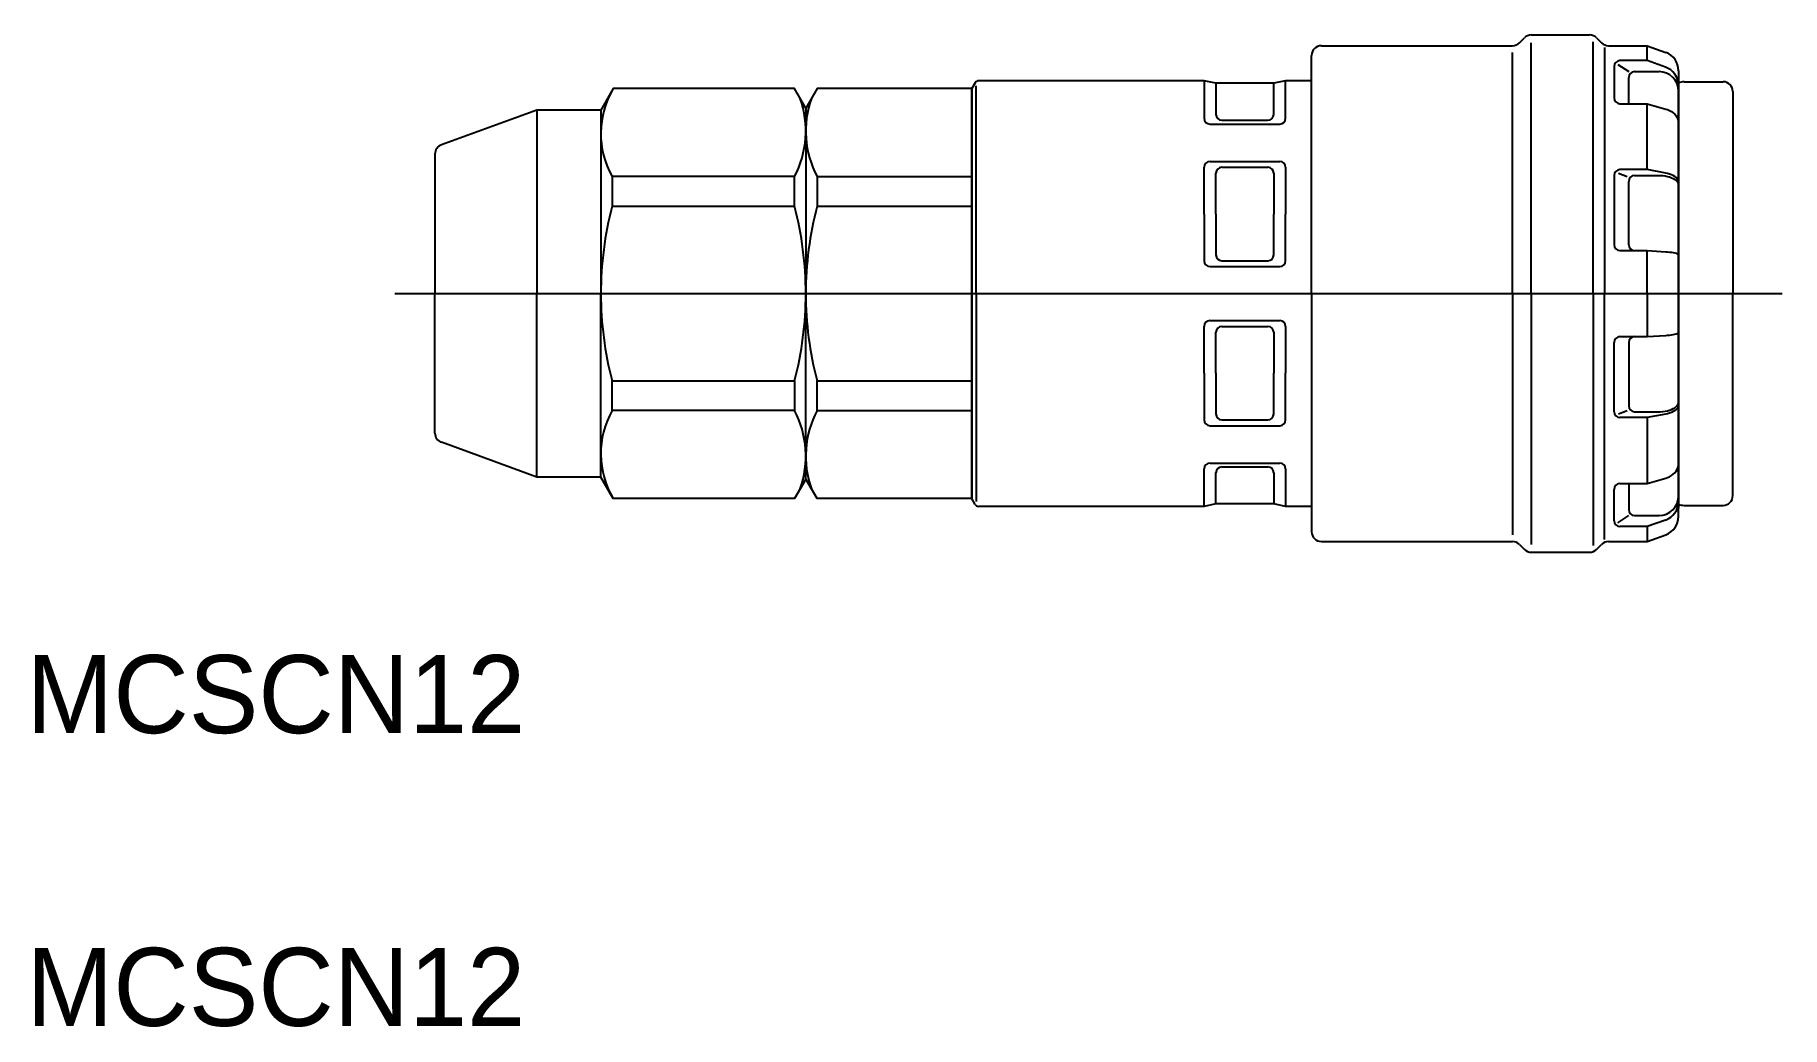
# Model space of a CAD drawing. Extents: x 14.6 to 104.1, y 121.3 to 172.1.
import ezdxf

# ---------------------------------------------------------------- set-up
doc = ezdxf.new("R2010")
doc.units = 0
doc.linetypes.add('CENTER', pattern=[2, 1.25, -0.25, 0.25, -0.25])
doc.layers.get('0').update_dxf_attribs({"linetype": 'CONTINUOUS'})
doc.layers.add('CENTER', color=1, linetype='CENTER')

msp = doc.modelspace()

# ---------------------------------------------------------------- linework, layer by layer
at = {"color": 7, "linetype": 'CONTINUOUS'}
for p, q in [((90.617, 171.737), (90.874, 171.994)), ((91.227, 172.141), (94.213, 172.141)), ((94.567, 171.994), (94.824, 171.737)), ((79.97, 158.891), (79.97, 171.091)), ((80.47, 171.591), (90.263, 171.591)), ((90.263, 158.891), (90.263, 171.248)), ((91.227, 158.891), (91.227, 171.744)), ((94.4, 158.891), (94.4, 171.788)), ((94.97, 171.495), (94.97, 158.891)), ((97.17, 170.825), (97.17, 171.591)), ((95.47, 170.525), (95.47, 168.919)), ((95.657, 170.633), (96.217, 170.261)), ((96.517, 170.261), (97.77, 170.261)), ((98.77, 170.308), (98.77, 158.891)), ((62.783, 158.891), (62.783, 169.541)), ((62.783, 158.891), (62.783, 169.541)), ((74.464, 169.791), (74.464, 167.873)), ((74.464, 169.791), (74.464, 167.873)), ((74.464, 169.791), (74.464, 167.873)), ((74.464, 169.791), (74.464, 167.873)), ((75.07, 169.663), (75.07, 168.073)), ((75.07, 169.663), (75.07, 168.073)), ((75.07, 169.663), (75.07, 168.073)), ((75.07, 169.663), (75.07, 168.073)), ((78.031, 168.073), (78.031, 169.663)), ((78.031, 168.073), (78.031, 169.663)), ((78.031, 168.073), (78.031, 169.663)), ((78.031, 168.073), (78.031, 169.663)), ((78.637, 167.873), (78.637, 169.791)), ((78.637, 167.873), (78.637, 169.791)), ((78.637, 167.873), (78.637, 169.791)), ((78.637, 167.873), (78.637, 169.791)), ((96.217, 168.619), (96.217, 169.961)), ((98.77, 158.891), (98.77, 169.891)), ((98.77, 158.891), (98.77, 169.891)), ((98.77, 158.891), (98.77, 169.891)), ((99.052, 169.741), (101.052, 169.741)), ((101.552, 169.241), (101.552, 158.891)), ((97.17, 165.241), (97.17, 168.619)), ((40.272, 168.291), (40.272, 158.891)), ((40.272, 168.291), (40.272, 158.891)), ((43.552, 168.291), (43.552, 158.891)), ((43.552, 168.291), (43.552, 158.891)), ((74.764, 167.573), (78.337, 167.573)), ((74.764, 167.573), (78.337, 167.573)), ((74.764, 167.573), (78.337, 167.573)), ((74.764, 167.573), (78.337, 167.573)), ((75.37, 167.773), (77.731, 167.773)), ((75.37, 167.773), (77.731, 167.773)), ((75.37, 167.773), (77.731, 167.773)), ((75.37, 167.773), (77.731, 167.773)), ((54.052, 167.118), (54.052, 158.891)), ((54.052, 167.118), (54.052, 158.891)), ((35.052, 166.041), (35.052, 158.891)), ((35.052, 166.041), (35.052, 158.891)), ((74.764, 165.659), (78.337, 165.659)), ((74.764, 165.659), (78.337, 165.659)), ((74.764, 165.659), (78.337, 165.659)), ((74.764, 165.659), (78.337, 165.659)), ((54.629, 164.882), (54.629, 163.363)), ((54.629, 164.882), (54.629, 163.363)), ((54.629, 164.882), (62.552, 164.882)), ((54.629, 164.882), (62.552, 164.882)), ((74.464, 162.966), (74.464, 165.359)), ((74.464, 162.966), (74.464, 165.359)), ((74.464, 162.966), (74.464, 165.359)), ((74.464, 162.966), (74.464, 165.359)), ((75.07, 162.966), (75.07, 165.059)), ((75.07, 162.966), (75.07, 165.059)), ((75.07, 162.966), (75.07, 165.059)), ((75.07, 162.966), (75.07, 165.059)), ((75.37, 165.359), (77.731, 165.359)), ((75.37, 165.359), (77.731, 165.359)), ((75.37, 165.359), (77.731, 165.359)), ((75.37, 165.359), (77.731, 165.359)), ((78.031, 165.059), (78.031, 162.966)), ((78.031, 165.059), (78.031, 162.966)), ((78.031, 165.059), (78.031, 162.966)), ((78.031, 165.059), (78.031, 162.966)), ((78.637, 165.359), (78.637, 162.966)), ((78.637, 165.359), (78.637, 162.966)), ((78.637, 165.359), (78.637, 162.966)), ((78.637, 165.359), (78.637, 162.966)), ((95.47, 164.941), (95.47, 161.396)), ((95.698, 165.055), (96.131, 164.884)), ((96.217, 161.396), (96.217, 164.641)), ((54.629, 163.363), (62.552, 163.363)), ((54.629, 163.363), (62.552, 163.363)), ((74.464, 162.966), (74.464, 160.574)), ((74.464, 162.966), (74.464, 160.574)), ((74.464, 162.966), (74.464, 160.574)), ((74.464, 162.966), (74.464, 160.574)), ((75.07, 162.966), (75.07, 160.874)), ((75.07, 162.966), (75.07, 160.874)), ((75.07, 162.966), (75.07, 160.874)), ((75.07, 162.966), (75.07, 160.874)), ((78.031, 160.874), (78.031, 162.966)), ((78.031, 160.874), (78.031, 162.966)), ((78.031, 160.874), (78.031, 162.966)), ((78.031, 160.874), (78.031, 162.966)), ((78.637, 160.574), (78.637, 162.966)), ((78.637, 160.574), (78.637, 162.966)), ((78.637, 160.574), (78.637, 162.966)), ((78.637, 160.574), (78.637, 162.966)), ((74.764, 160.274), (78.337, 160.274)), ((74.764, 160.274), (78.337, 160.274)), ((74.764, 160.274), (78.337, 160.274)), ((74.764, 160.274), (78.337, 160.274)), ((75.37, 160.574), (77.731, 160.574)), ((75.37, 160.574), (77.731, 160.574)), ((75.37, 160.574), (77.731, 160.574)), ((75.37, 160.574), (77.731, 160.574)), ((97.17, 158.891), (97.17, 161.096)), ((33, 158.891), (104.074, 158.891)), ((35.052, 151.741), (35.052, 158.891)), ((35.052, 151.741), (35.052, 158.891)), ((40.272, 149.491), (40.272, 158.891)), ((40.272, 149.491), (40.272, 158.891)), ((43.552, 149.491), (43.552, 158.891)), ((43.552, 149.491), (43.552, 158.891)), ((54.052, 150.663), (54.052, 158.891)), ((54.052, 150.663), (54.052, 158.891)), ((62.783, 158.891), (62.783, 148.24)), ((62.783, 158.891), (62.783, 148.24)), ((79.97, 158.891), (79.97, 146.691)), ((90.263, 158.891), (90.263, 146.533)), ((91.227, 158.891), (91.227, 146.037)), ((94.4, 158.891), (94.4, 145.993)), ((94.97, 146.286), (94.97, 158.891)), ((97.17, 158.891), (97.17, 156.685)), ((98.77, 158.891), (98.77, 147.891)), ((98.77, 158.891), (98.77, 147.891)), ((98.77, 158.891), (98.77, 147.891)), ((98.77, 147.473), (98.77, 158.891)), ((101.552, 148.541), (101.552, 158.891)), ((74.464, 154.815), (74.464, 157.208)), ((74.464, 154.815), (74.464, 157.208)), ((74.464, 154.815), (74.464, 157.208)), ((74.464, 154.815), (74.464, 157.208)), ((74.764, 157.508), (78.337, 157.508)), ((74.764, 157.508), (78.337, 157.508)), ((74.764, 157.508), (78.337, 157.508)), ((74.764, 157.508), (78.337, 157.508)), ((75.07, 154.815), (75.07, 156.908)), ((75.07, 154.815), (75.07, 156.908)), ((75.07, 154.815), (75.07, 156.908)), ((75.07, 154.815), (75.07, 156.908)), ((75.37, 157.208), (77.731, 157.208)), ((75.37, 157.208), (77.731, 157.208)), ((75.37, 157.208), (77.731, 157.208)), ((75.37, 157.208), (77.731, 157.208)), ((78.031, 156.908), (78.031, 154.815)), ((78.031, 156.908), (78.031, 154.815)), ((78.031, 156.908), (78.031, 154.815)), ((78.031, 156.908), (78.031, 154.815)), ((78.637, 157.208), (78.637, 154.815)), ((78.637, 157.208), (78.637, 154.815)), ((78.637, 157.208), (78.637, 154.815)), ((78.637, 157.208), (78.637, 154.815)), ((95.47, 152.841), (95.47, 156.385)), ((96.217, 156.385), (96.217, 153.141)), ((54.629, 152.899), (54.629, 154.419)), ((54.629, 152.899), (54.629, 154.419)), ((54.629, 154.419), (62.552, 154.419)), ((54.629, 154.419), (62.552, 154.419)), ((74.464, 154.815), (74.464, 152.423)), ((74.464, 154.815), (74.464, 152.423)), ((74.464, 154.815), (74.464, 152.423)), ((74.464, 154.815), (74.464, 152.423)), ((75.07, 154.815), (75.07, 152.723)), ((75.07, 154.815), (75.07, 152.723)), ((75.07, 154.815), (75.07, 152.723)), ((75.07, 154.815), (75.07, 152.723)), ((78.031, 152.723), (78.031, 154.815)), ((78.031, 152.723), (78.031, 154.815)), ((78.031, 152.723), (78.031, 154.815)), ((78.031, 152.723), (78.031, 154.815)), ((78.637, 152.423), (78.637, 154.815)), ((78.637, 152.423), (78.637, 154.815)), ((78.637, 152.423), (78.637, 154.815)), ((78.637, 152.423), (78.637, 154.815)), ((54.629, 152.899), (62.552, 152.899)), ((54.629, 152.899), (62.552, 152.899)), ((75.37, 152.423), (77.731, 152.423)), ((75.37, 152.423), (77.731, 152.423)), ((75.37, 152.423), (77.731, 152.423)), ((75.37, 152.423), (77.731, 152.423)), ((95.698, 152.726), (96.131, 152.898)), ((97.17, 152.541), (97.17, 149.162)), ((74.764, 152.123), (78.337, 152.123)), ((74.764, 152.123), (78.337, 152.123)), ((74.764, 152.123), (78.337, 152.123)), ((74.764, 152.123), (78.337, 152.123)), ((74.464, 147.991), (74.464, 149.909)), ((74.464, 147.991), (74.464, 149.909)), ((74.464, 147.991), (74.464, 149.909)), ((74.464, 147.991), (74.464, 149.909)), ((74.764, 150.209), (78.337, 150.209)), ((74.764, 150.209), (78.337, 150.209)), ((74.764, 150.209), (78.337, 150.209)), ((74.764, 150.209), (78.337, 150.209)), ((75.07, 148.118), (75.07, 149.709)), ((75.07, 148.118), (75.07, 149.709)), ((75.07, 148.118), (75.07, 149.709)), ((75.07, 148.118), (75.07, 149.709)), ((75.37, 150.009), (77.731, 150.009)), ((75.37, 150.009), (77.731, 150.009)), ((75.37, 150.009), (77.731, 150.009)), ((75.37, 150.009), (77.731, 150.009)), ((78.031, 149.709), (78.031, 148.118)), ((78.031, 149.709), (78.031, 148.118)), ((78.031, 149.709), (78.031, 148.118)), ((78.031, 149.709), (78.031, 148.118)), ((78.637, 149.909), (78.637, 147.991)), ((78.637, 149.909), (78.637, 147.991)), ((78.637, 149.909), (78.637, 147.991)), ((78.637, 149.909), (78.637, 147.991)), ((95.47, 147.257), (95.47, 148.862)), ((96.217, 149.162), (96.217, 147.82)), ((99.052, 148.041), (101.052, 148.041)), ((95.657, 147.148), (96.217, 147.52)), ((96.517, 147.52), (97.77, 147.52)), ((97.17, 146.957), (97.17, 146.191)), ((80.47, 146.191), (90.263, 146.191)), ((90.617, 146.044), (90.874, 145.787)), ((94.567, 145.787), (94.824, 146.044)), ((91.227, 145.641), (94.213, 145.641))]:
    msp.add_line(p, q, dxfattribs=at)
for points in [[(95.177, 171.591), (97.17, 171.591), (98.112, 171.248)], [(98.094, 170.492), (97.17, 170.825), (95.77, 170.825)], [(54.052, 168.391), (53.475, 169.391), (44.187, 169.391), (43.552, 168.291), (40.272, 168.291), (35.381, 166.51)], [(54.052, 168.391), (53.475, 169.391), (44.187, 169.391), (43.552, 168.291), (40.272, 168.291), (35.381, 166.51)], [(62.725, 169.691), (62.552, 169.391), (54.629, 169.391), (54.052, 168.391), (54.052, 166.791)], [(62.725, 169.691), (62.552, 169.391), (54.629, 169.391), (54.052, 168.391), (54.052, 166.791)], [(79.97, 169.791), (78.637, 169.791), (78.031, 169.663), (75.07, 169.663), (74.464, 169.791), (62.898, 169.791)], [(79.97, 169.791), (78.637, 169.791), (78.031, 169.663), (75.07, 169.663), (74.464, 169.791), (62.898, 169.791)], [(95.77, 168.619), (97.17, 168.619), (98.112, 168.343), (98.196, 168.317), (98.306, 168.27), (98.408, 168.214), (98.499, 168.148), (98.579, 168.074), (98.647, 167.992), (98.7, 167.905), (98.739, 167.814), (98.762, 167.719), (98.77, 167.623)], [(98.77, 164.591), (98.762, 164.653), (98.739, 164.715), (98.7, 164.775), (98.647, 164.831), (98.579, 164.884), (98.499, 164.933), (98.408, 164.976), (98.306, 165.013), (98.196, 165.043), (98.112, 165.06), (97.17, 165.241), (95.77, 165.241)], [(96.517, 164.941), (97.77, 164.941), (97.833, 164.941), (97.958, 164.933), (98.079, 164.917), (98.196, 164.894), (98.306, 164.864), (98.408, 164.827), (98.499, 164.784), (98.579, 164.736), (98.647, 164.683), (98.7, 164.626), (98.739, 164.566), (98.762, 164.504), (98.77, 164.442)], [(95.77, 161.096), (97.17, 161.096), (98.112, 161.033), (98.196, 161.027), (98.306, 161.017), (98.408, 161.004), (98.499, 160.989), (98.579, 160.972), (98.647, 160.954), (98.7, 160.934), (98.739, 160.913), (98.762, 160.892), (98.77, 160.87)], [(95.77, 156.685), (97.17, 156.685), (98.112, 156.748), (98.196, 156.754), (98.306, 156.764), (98.408, 156.777), (98.499, 156.792), (98.579, 156.809), (98.647, 156.827), (98.7, 156.847), (98.739, 156.868), (98.762, 156.889), (98.77, 156.911)], [(98.77, 153.191), (98.762, 153.128), (98.739, 153.066), (98.7, 153.007), (98.647, 152.95), (98.579, 152.897), (98.499, 152.848), (98.408, 152.806), (98.306, 152.769), (98.196, 152.738), (98.112, 152.721), (97.17, 152.541), (95.77, 152.541)], [(96.517, 152.841), (97.77, 152.841), (97.833, 152.841), (97.958, 152.849), (98.079, 152.864), (98.196, 152.887), (98.306, 152.918), (98.408, 152.954), (98.499, 152.997), (98.579, 153.046), (98.647, 153.099), (98.7, 153.156), (98.739, 153.215), (98.762, 153.277), (98.77, 153.34)], [(54.052, 149.391), (53.475, 148.391), (44.187, 148.391), (43.552, 149.491), (40.272, 149.491), (35.381, 151.271)], [(54.052, 149.391), (53.475, 148.391), (44.187, 148.391), (43.552, 149.491), (40.272, 149.491), (35.381, 151.271)], [(62.725, 148.091), (62.552, 148.391), (54.629, 148.391), (54.052, 149.391), (54.052, 150.991)], [(62.725, 148.091), (62.552, 148.391), (54.629, 148.391), (54.052, 149.391), (54.052, 150.991)], [(95.77, 149.162), (97.17, 149.162), (98.112, 149.438), (98.196, 149.465), (98.306, 149.511), (98.408, 149.568), (98.499, 149.634), (98.579, 149.708), (98.647, 149.789), (98.7, 149.876), (98.739, 149.967), (98.762, 150.062), (98.77, 150.158)], [(79.97, 147.991), (78.637, 147.991), (78.031, 148.118), (75.07, 148.118), (74.464, 147.991), (62.898, 147.991)], [(79.97, 147.991), (78.637, 147.991), (78.031, 148.118), (75.07, 148.118), (74.464, 147.991), (62.898, 147.991)], [(98.094, 147.289), (97.17, 146.957), (95.77, 146.957)], [(95.177, 146.191), (97.17, 146.191), (98.112, 146.534)]]:
    msp.add_lwpolyline(points, dxfattribs=at)
for points in [[(62.552, 169.391), (62.552, 158.891)], [(62.552, 169.391), (62.552, 158.891)], [(44.129, 163.363), (53.475, 163.363), (53.475, 164.882), (44.129, 164.882), (44.129, 163.363)], [(44.129, 163.363), (53.475, 163.363), (53.475, 164.882), (44.129, 164.882), (44.129, 163.363)], [(62.552, 148.391), (62.552, 158.891)], [(62.552, 148.391), (62.552, 158.891)], [(44.129, 154.419), (53.475, 154.419), (53.475, 152.899), (44.129, 152.899), (44.129, 154.419)], [(44.129, 154.419), (53.475, 154.419), (53.475, 152.899), (44.129, 152.899), (44.129, 154.419)]]:
    msp.add_lwpolyline(points, close=True, dxfattribs=at)
for centre, radius, start, end in [((91.227, 171.641), 0.5, 90, 135), ((94.213, 171.641), 0.5, 45, 90), ((80.47, 171.091), 0.5, 90, 180), ((90.263, 172.091), 0.5, 270, 315), ((95.177, 172.091), 0.5, 225, 270), ((97.77, 170.308), 1, 0, 70), ((95.77, 170.525), 0.3, 90, 180), ((96.517, 169.961), 0.3, 90, 180), ((97.77, 169.261), 1, 0, 90), ((97.77, 169.546), 1, 0, 71.11828), ((48.049, 167.086), 4.497, 149.17867, 209.35405), ((48.049, 167.086), 4.497, 149.17867, 209.35405), ((62.898, 169.591), 0.2, 90, 150), ((62.898, 169.591), 0.2, 90, 150), ((99.052, 169.041), 0.7, 90, 113.72318), ((101.052, 169.241), 0.5, 0, 90), ((49.058, 167.215), 4.994, 332.1549, 19.6076), ((49.058, 167.215), 4.994, 332.1549, 19.6076), ((59.045, 167.215), 4.994, 160.3924, 207.8451), ((59.045, 167.215), 4.994, 160.3924, 207.8451), ((95.77, 168.919), 0.3, 180, 270), ((74.764, 167.873), 0.3, 180, 270), ((74.764, 167.873), 0.3, 180, 270), ((74.764, 167.873), 0.3, 180, 270), ((74.764, 167.873), 0.3, 180, 270), ((75.37, 168.073), 0.3, 180, 270), ((75.37, 168.073), 0.3, 180, 270), ((75.37, 168.073), 0.3, 180, 270), ((75.37, 168.073), 0.3, 180, 270), ((77.731, 168.073), 0.3, 270, 0), ((77.731, 168.073), 0.3, 270, 0), ((77.731, 168.073), 0.3, 270, 0), ((77.731, 168.073), 0.3, 270, 0), ((78.337, 167.873), 0.3, 270, 0), ((78.337, 167.873), 0.3, 270, 0), ((78.337, 167.873), 0.3, 270, 0), ((78.337, 167.873), 0.3, 270, 0), ((35.552, 166.041), 0.5, 110, 180), ((35.552, 166.041), 0.5, 110, 180), ((74.764, 165.359), 0.3, 90, 180), ((74.764, 165.359), 0.3, 90, 180), ((74.764, 165.359), 0.3, 90, 180), ((74.764, 165.359), 0.3, 90, 180), ((78.337, 165.359), 0.3, 0, 90), ((78.337, 165.359), 0.3, 0, 90), ((78.337, 165.359), 0.3, 0, 90), ((78.337, 165.359), 0.3, 0, 90), ((75.37, 165.059), 0.3, 90, 180), ((75.37, 165.059), 0.3, 90, 180), ((75.37, 165.059), 0.3, 90, 180), ((75.37, 165.059), 0.3, 90, 180), ((77.731, 165.059), 0.3, 0, 90), ((77.731, 165.059), 0.3, 0, 90), ((77.731, 165.059), 0.3, 0, 90), ((77.731, 165.059), 0.3, 0, 90), ((95.77, 164.941), 0.3, 90, 180), ((96.517, 164.641), 0.3, 90, 180), ((61.161, 158.891), 17.609, 165.28767, 180), ((61.161, 158.891), 17.609, 165.28767, 180), ((36.443, 158.891), 17.609, 0, 14.71233), ((36.443, 158.891), 17.609, 0, 14.71233), ((71.661, 158.891), 17.609, 165.28767, 180), ((71.661, 158.891), 17.609, 165.28767, 180), ((95.77, 161.396), 0.3, 180, 270), ((96.517, 161.396), 0.3, 180, 270), ((74.764, 160.574), 0.3, 180, 270), ((74.764, 160.574), 0.3, 180, 270), ((74.764, 160.574), 0.3, 180, 270), ((74.764, 160.574), 0.3, 180, 270), ((75.37, 160.874), 0.3, 180, 270), ((75.37, 160.874), 0.3, 180, 270), ((75.37, 160.874), 0.3, 180, 270), ((75.37, 160.874), 0.3, 180, 270), ((77.731, 160.874), 0.3, 270, 0), ((77.731, 160.874), 0.3, 270, 0), ((77.731, 160.874), 0.3, 270, 0), ((77.731, 160.874), 0.3, 270, 0), ((78.337, 160.574), 0.3, 270, 0), ((78.337, 160.574), 0.3, 270, 0), ((78.337, 160.574), 0.3, 270, 0), ((78.337, 160.574), 0.3, 270, 0), ((61.161, 158.891), 17.609, 180, 194.71233), ((61.161, 158.891), 17.609, 180, 194.71233), ((36.443, 158.891), 17.609, 345.28767, 0), ((36.443, 158.891), 17.609, 345.28767, 0), ((71.661, 158.891), 17.609, 180, 194.71233), ((71.661, 158.891), 17.609, 180, 194.71233), ((74.764, 157.208), 0.3, 90, 180), ((74.764, 157.208), 0.3, 90, 180), ((74.764, 157.208), 0.3, 90, 180), ((74.764, 157.208), 0.3, 90, 180), ((75.37, 156.908), 0.3, 90, 180), ((75.37, 156.908), 0.3, 90, 180), ((75.37, 156.908), 0.3, 90, 180), ((75.37, 156.908), 0.3, 90, 180), ((77.731, 156.908), 0.3, 0, 90), ((77.731, 156.908), 0.3, 0, 90), ((77.731, 156.908), 0.3, 0, 90), ((77.731, 156.908), 0.3, 0, 90), ((78.337, 157.208), 0.3, 0, 90), ((78.337, 157.208), 0.3, 0, 90), ((78.337, 157.208), 0.3, 0, 90), ((78.337, 157.208), 0.3, 0, 90), ((95.77, 156.385), 0.3, 90, 180), ((96.517, 156.385), 0.3, 90, 180), ((96.517, 153.141), 0.3, 180, 270), ((48.049, 150.695), 4.497, 150.64595, 210.82133), ((48.049, 150.695), 4.497, 150.64595, 210.82133), ((49.058, 150.567), 4.994, 340.3924, 27.8451), ((49.058, 150.567), 4.994, 340.3924, 27.8451), ((59.045, 150.567), 4.994, 152.1549, 199.6076), ((59.045, 150.567), 4.994, 152.1549, 199.6076), ((74.764, 152.423), 0.3, 180, 270), ((74.764, 152.423), 0.3, 180, 270), ((74.764, 152.423), 0.3, 180, 270), ((74.764, 152.423), 0.3, 180, 270), ((75.37, 152.723), 0.3, 180, 270), ((75.37, 152.723), 0.3, 180, 270), ((75.37, 152.723), 0.3, 180, 270), ((75.37, 152.723), 0.3, 180, 270), ((77.731, 152.723), 0.3, 270, 0), ((77.731, 152.723), 0.3, 270, 0), ((77.731, 152.723), 0.3, 270, 0), ((77.731, 152.723), 0.3, 270, 0), ((78.337, 152.423), 0.3, 270, 0), ((78.337, 152.423), 0.3, 270, 0), ((78.337, 152.423), 0.3, 270, 0), ((78.337, 152.423), 0.3, 270, 0), ((95.77, 152.841), 0.3, 180, 270), ((35.552, 151.741), 0.5, 180, 250), ((35.552, 151.741), 0.5, 180, 250), ((74.764, 149.909), 0.3, 90, 180), ((74.764, 149.909), 0.3, 90, 180), ((74.764, 149.909), 0.3, 90, 180), ((74.764, 149.909), 0.3, 90, 180), ((75.37, 149.709), 0.3, 90, 180), ((75.37, 149.709), 0.3, 90, 180), ((75.37, 149.709), 0.3, 90, 180), ((75.37, 149.709), 0.3, 90, 180), ((77.731, 149.709), 0.3, 0, 90), ((77.731, 149.709), 0.3, 0, 90), ((77.731, 149.709), 0.3, 0, 90), ((77.731, 149.709), 0.3, 0, 90), ((78.337, 149.909), 0.3, 0, 90), ((78.337, 149.909), 0.3, 0, 90), ((78.337, 149.909), 0.3, 0, 90), ((78.337, 149.909), 0.3, 0, 90), ((95.77, 148.862), 0.3, 90, 180), ((62.898, 148.191), 0.2, 210, 270), ((62.898, 148.191), 0.2, 210, 270), ((96.517, 147.82), 0.3, 180, 270), ((97.77, 148.52), 1, 270, 0), ((97.77, 148.235), 1, 288.88172, 0), ((99.052, 148.741), 0.7, 246.27682, 270), ((101.052, 148.541), 0.5, 270, 0), ((95.77, 147.257), 0.3, 180, 270), ((97.77, 147.473), 1, 290, 0), ((80.47, 146.691), 0.5, 180, 270), ((90.263, 145.691), 0.5, 45, 90), ((95.177, 145.691), 0.5, 90, 135), ((91.227, 146.141), 0.5, 225, 270), ((94.213, 146.141), 0.5, 270, 315)]:
    msp.add_arc(centre, radius, start, end, dxfattribs=at)
at = {"layer": 'CENTER', "color": 1, "linetype": 'CENTER'}
msp.add_line((33, 158.891), (104.074, 158.891), dxfattribs=at)

# ---------------------------------------------------------------- texts
at = {"color": 7, "linetype": 'CONTINUOUS'}
for p in [(14.117, 136.372), (14.117, 121.372)]:
    msp.add_text('MCSCN12', height=4, dxfattribs=at).set_placement(p)

doc.saveas('drawing.dxf')
